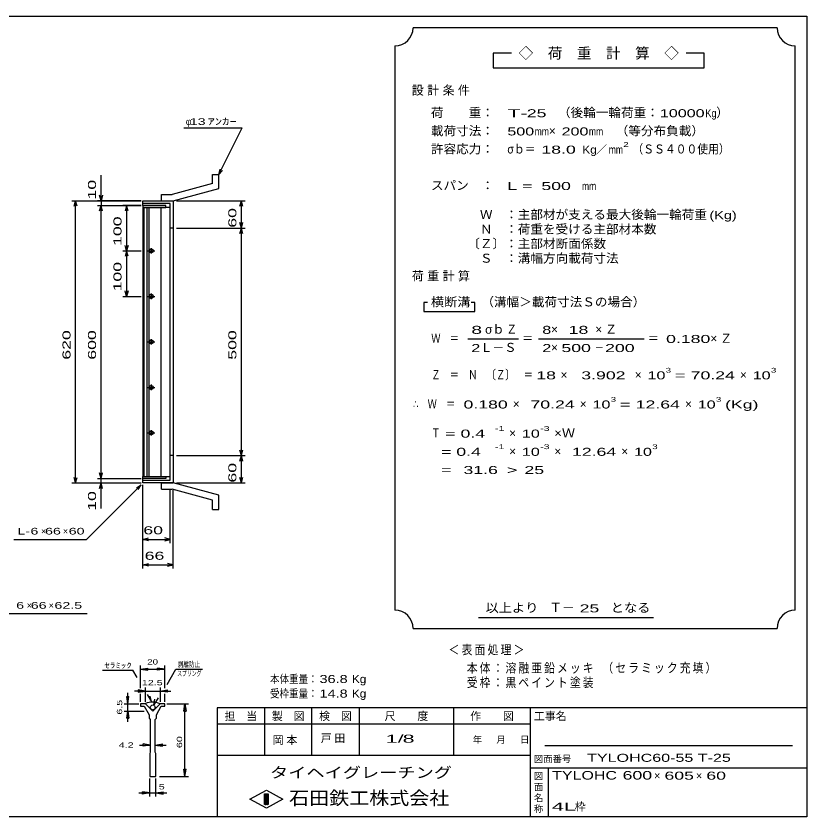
# Model space of a CAD drawing. Units: millimetres, scale not verified. Extents: x -4763 to 1379, y -3371 to 847.
# Drawn here: x -359 to 1379, y -913 to 847 of the extents above; entities that cross this region are included whole.
import ezdxf
from ezdxf.enums import TextEntityAlignment as Align

# ---------------------------------------------------------------- set-up
doc = ezdxf.new("R2010")
doc.units = ezdxf.units.MM
doc.header["$LTSCALE"] = 8
for name, color, linetype, lineweight in [('0_2', 150, 'Continuous', 25), ('16', 3, 'Continuous', 25), ('19', 6, 'Continuous', 25), ('22', 2, 'Continuous', 25), ('32', 4, 'Continuous', 25)]:
    doc.layers.add(name, color=color, linetype=linetype, lineweight=lineweight)
doc.styles.add('ベクトル', font='')
doc.styles.get('ベクトル').set_extended_font_data('ベクトル')

msp = doc.modelspace()

# ---------------------------------------------------------------- linework, layer by layer
at = {"layer": '0_2'}
for p, q in [((-1388.8, 847.2), (1379.2, 847.2)), ((1379.2, 847.2), (1379.2, -912.8)), ((1379.2, -672.8), (83.2, -672.8)), ((83.2, -672.8), (83.2, -912.8)), ((187.2, -672.8), (187.2, -776.8)), ((291.2, -776.8), (291.2, -672.8)), ((395.2, -672.8), (395.2, -776.8)), ((603.2, -776.8), (603.2, -672.8)), ((771.2, -672.8), (771.2, -912.8)), ((771.2, -708.8), (83.2, -708.8)), ((1347.2, -756.8), (803.2, -756.8)), ((83.2, -776.8), (771.2, -776.8)), ((771.2, -804.8), (1379.2, -804.8)), ((811.2, -912.8), (811.2, -804.8)), ((155.2, -873.6), (191.2, -853.6)), ((187.2, -861.6), (195.2, -861.6)), ((187.2, -885.6), (187.2, -861.6)), ((187.2, -861.6), (188.8, -861.6)), ((188.8, -861.6), (188.8, -885.6)), ((190.4, -885.6), (190.4, -861.6)), ((190.4, -861.6), (192, -861.6)), ((191.2, -853.6), (227.2, -873.6)), ((192, -861.6), (192, -885.6)), ((193.6, -885.6), (193.6, -861.6)), ((193.6, -861.6), (195.2, -861.6)), ((195.2, -861.6), (195.2, -885.6)), ((195.2, -861.6), (195.2, -885.6)), ((191.2, -893.6), (155.2, -873.6)), ((227.2, -873.6), (191.2, -893.6)), ((195.2, -885.6), (187.2, -885.6)), ((188.8, -885.6), (190.4, -885.6)), ((192, -885.6), (193.6, -885.6)), ((1379.2, -912.8), (-1388.8, -912.8))]:
    msp.add_line(p, q, dxfattribs=at)
at = {"layer": '16'}
for p, q in [((-29.9, 431.2), (-79.9, 431.2)), ((-79.9, 431.2), (-79.9, 426.7)), ((-79.9, 426.7), (-29.9, 426.7)), ((-79.9, 426.7), (-79.9, -164.3)), ((-19.9, 426.7), (-79.9, 426.7)), ((-77.9, 426.7), (-77.9, -164.3)), ((-70.9, -164.3), (-70.9, 426.7)), ((-66.9, 426.7), (-66.9, -164.3)), ((-39.9, -164.3), (-39.9, 426.7)), ((-29.9, 426.7), (-29.9, 431.2)), ((-19.9, -164.3), (-19.9, 426.7)), ((-61.9, 337.2), (-61.9, 325.2)), ((-69.9, 331.2), (-53.9, 331.2)), ((-59.9, 334.2), (-63.9, 334.2)), ((-63.9, 328.2), (-59.9, 328.2)), ((-69.9, 231.2), (-53.9, 231.2)), ((-59.9, 234.2), (-63.9, 234.2)), ((-61.9, 237.2), (-61.9, 225.2)), ((-63.9, 228.2), (-59.9, 228.2)), ((-69.9, 131.2), (-53.9, 131.2)), ((-59.9, 134.2), (-63.9, 134.2)), ((-63.9, 128.2), (-59.9, 128.2)), ((-61.9, 137.2), (-61.9, 125.2)), ((-61.9, 37.2), (-61.9, 25.2)), ((-69.9, 31.2), (-53.9, 31.2)), ((-59.9, 34.2), (-63.9, 34.2)), ((-63.9, 28.2), (-59.9, 28.2)), ((-69.9, -68.8), (-53.9, -68.8)), ((-59.9, -65.8), (-63.9, -65.8)), ((-61.9, -62.8), (-61.9, -74.8)), ((-63.9, -71.8), (-59.9, -71.8)), ((-79.9, -164.3), (-29.9, -164.3)), ((-79.9, -168.8), (-79.9, -164.3)), ((-79.9, -164.3), (-19.9, -164.3)), ((-29.9, -168.8), (-79.9, -168.8)), ((-29.9, -164.3), (-29.9, -168.8))]:
    msp.add_line(p, q, dxfattribs=at)
for centre, radius, start, end in [((-61.9, 331.2), 4, 46.6, 133.4), ((-63.9, 331.2), 3, 90, 270), ((-61.9, 331.2), 4, 226.6, 313.4), ((-59.9, 331.2), 3, 270, 90), ((-63.9, 231.2), 3, 90, 270), ((-61.9, 231.2), 4, 46.6, 133.4), ((-59.9, 231.2), 3, 270, 90), ((-61.9, 231.2), 4, 226.6, 313.4), ((-63.9, 131.2), 3, 90, 270), ((-61.9, 131.2), 4, 46.6, 133.4), ((-61.9, 131.2), 4, 226.6, 313.4), ((-59.9, 131.2), 3, 270, 90), ((-61.9, 31.2), 4, 46.6, 133.4), ((-63.9, 31.2), 3, 90, 270), ((-61.9, 31.2), 4, 226.6, 313.4), ((-59.9, 31.2), 3, 270, 90), ((-63.9, -68.8), 3, 90, 270), ((-61.9, -68.8), 4, 46.6, 133.4), ((-59.9, -68.8), 3, 270, 90), ((-61.9, -68.8), 4, 226.6, 313.4)]:
    msp.add_arc(centre, radius, start, end, dxfattribs=at)
at = {"layer": '19'}
for p, q in [((73.1, 499.2), (87.1, 499.2)), ((73.1, 479.2), (73.1, 499.2)), ((87.1, 468.2), (87.1, 499.2)), ((73.1, 479.2), (-15.9, 455.2)), ((-13.9, 441.2), (87.1, 468.2)), ((-79.9, 431.2), (-79.9, 441.2)), ((-79.9, 441.2), (-14.9, 441.2)), ((-38.9, 455.2), (-15.9, 455.2)), ((-38.9, 441.2), (-38.9, 455.2)), ((-38.9, 441.2), (-13.9, 441.2)), ((-14.9, 441.2), (-13.9, 440.2)), ((-13.9, 440.2), (-13.9, -177.8)), ((-19.9, 435.2), (-79.9, 435.2)), ((-19.9, -172.8), (-19.9, 435.2)), ((-13.9, 381.2), (-19.9, 381.2)), ((-13.9, -118.8), (-19.9, -118.8)), ((-79.9, -178.8), (-79.9, -168.8)), ((-79.9, -172.8), (-19.9, -172.8)), ((-14.9, -178.8), (-79.9, -178.8)), ((-38.9, -178.8), (-13.9, -178.8)), ((-38.9, -192.8), (-38.9, -178.8)), ((-38.9, -192.8), (-15.9, -192.8)), ((73.1, -216.8), (-15.9, -192.8)), ((-13.9, -177.8), (-14.9, -178.8)), ((87.1, -205.8), (-13.9, -178.8)), ((87.1, -236.8), (87.1, -205.8)), ((73.1, -236.8), (73.1, -216.8)), ((73.1, -236.8), (87.1, -236.8))]:
    msp.add_line(p, q, dxfattribs=at)
at = {"layer": '22', "color": 4}
for p, q in [((1313.6, 821.6), (513.6, 821.6)), ((473.6, 781.6), (473.6, -458.4)), ((1353.6, -458.4), (1353.6, 781.6)), ((729.6, 765.6), (689.6, 765.6)), ((689.6, 765.6), (689.6, 733.6)), ((1153.6, 765.6), (1113.6, 765.6)), ((1153.6, 733.6), (1153.6, 765.6)), ((689.6, 733.6), (1153.6, 733.6)), ((10.1, 601.2), (138.1, 601.2)), ((87.1, 499.2), (138.1, 601.2)), ((87.1, 499.2), (89.5, 510.88)), ((-171.9, 441.2), (-171.9, 497.2)), ((87.1, 499.2), (95.1, 508)), ((-235.9, 441.2), (-83.9, 441.2)), ((-231.1, 429.2), (-227.9, 441.2)), ((-224.7, 429.2), (-227.9, 441.2)), ((-227.9, -178.8), (-227.9, 441.2)), ((-83.9, 441.2), (-179.9, 441.2)), ((-171.9, 441.2), (-175.1, 453.2)), ((-168.7, 453.2), (-171.9, 441.2)), ((-171.9, 441.2), (-171.9, 431.2)), ((-5.9, 441.2), (144.5, 441.2)), ((133.3, 429.2), (136.5, 441.2)), ((139.7, 429.2), (136.5, 441.2)), ((136.5, 381.2), (136.5, 441.2)), ((-179.9, 431.2), (-83.9, 431.2)), ((-175.1, 419.2), (-171.9, 431.2)), ((-168.7, 419.2), (-171.9, 431.2)), ((-171.9, -168.8), (-171.9, 431.2)), ((-83.9, 431.2), (-123.9, 431.2)), ((-115.9, 431.2), (-119.1, 419.2)), ((-112.7, 419.2), (-115.9, 431.2)), ((-115.9, 431.2), (-115.9, 331.2)), ((136.5, 381.2), (133.3, 393.2)), ((136.5, 381.2), (139.7, 393.2)), ((-5.9, 381.2), (144.5, 381.2)), ((133.3, 369.2), (136.5, 381.2)), ((139.7, 369.2), (136.5, 381.2)), ((136.5, -118.8), (136.5, 381.2)), ((-115.9, 331.2), (-119.1, 343.2)), ((-112.7, 343.2), (-115.9, 331.2)), ((-123.9, 331.2), (-83.9, 331.2)), ((-115.9, 331.2), (-119.1, 319.2)), ((-112.7, 319.2), (-115.9, 331.2)), ((-115.9, 331.2), (-115.9, 231.2)), ((-123.9, 231.2), (-83.9, 231.2)), ((-115.9, 231.2), (-119.1, 243.2)), ((-112.7, 243.2), (-115.9, 231.2)), ((545.6, 217.6), (537.6, 217.6)), ((537.6, 217.6), (537.6, 197.6)), ((649.6, 217.6), (641.6, 217.6)), ((649.6, 197.6), (649.6, 217.6)), ((537.6, 197.6), (649.6, 197.6)), ((633.6, 137.6), (745.6, 137.6)), ((789.6, 137.6), (1021.6, 137.6)), ((-5.9, -118.8), (144.5, -118.8)), ((136.5, -118.8), (133.3, -106.8)), ((133.3, -130.8), (136.5, -118.8)), ((136.5, -118.8), (139.7, -106.8)), ((139.7, -130.8), (136.5, -118.8)), ((136.5, -178.8), (136.5, -118.8)), ((-171.9, -168.8), (-175.1, -156.8)), ((-171.9, -168.8), (-168.7, -156.8)), ((-227.9, -178.8), (-231.1, -166.8)), ((-227.9, -178.8), (-224.7, -166.8)), ((-179.9, -168.8), (-83.9, -168.8)), ((-171.9, -178.8), (-171.9, -168.8)), ((136.5, -178.8), (133.3, -166.8)), ((136.5, -178.8), (139.7, -166.8)), ((-235.9, -178.8), (-83.9, -178.8)), ((-203.9, -302.8), (-83.9, -182.8)), ((-179.9, -178.8), (-83.9, -178.8)), ((-175.1, -190.8), (-171.9, -178.8)), ((-168.7, -190.8), (-171.9, -178.8)), ((-171.9, -234.8), (-171.9, -178.8)), ((-94.3, -189.2), (-83.9, -182.8)), ((-90.3, -193.2), (-83.9, -182.8)), ((-79.9, -310.8), (-79.9, -182.8)), ((-79.9, -366.8), (-79.9, -182.8)), ((-5.9, -178.8), (144.5, -178.8)), ((-19.9, -310.8), (-19.9, -195)), ((-13.9, -366.8), (-13.9, -195)), ((-363.9, -302.8), (-203.9, -302.8)), ((-79.9, -302.8), (-67.9, -299.6)), ((-67.9, -306), (-79.9, -302.8)), ((-79.9, -302.8), (-19.9, -302.8)), ((-19.9, -302.8), (-31.9, -299.6)), ((-31.9, -306), (-19.9, -302.8)), ((-79.9, -358.8), (-67.9, -355.6)), ((-67.9, -362), (-79.9, -358.8)), ((-79.9, -358.8), (-13.9, -358.8)), ((-13.9, -358.8), (-25.9, -355.6)), ((-25.9, -362), (-13.9, -358.8)), ((-395.265, -465.92), (-202.362, -465.92)), ((657.6, -474.4), (1041.6, -474.4)), ((513.6, -498.4), (1313.6, -498.4))]:
    msp.add_line(p, q, dxfattribs=at)
for centre, start, end in [((473.6, 821.6), 270, 0), ((1353.6, 821.6), 180, 270), ((473.6, -498.4), 0, 90), ((1353.6, -498.4), 90, 180)]:
    msp.add_arc(centre, 40, start, end, dxfattribs=at)
at = {"layer": '32'}
for p, q in [((-85.067, -629.6), (-85.067, -580)), ((-31.733, -629.6), (-31.733, -580)), ((-168.533, -590.4), (-101.867, -590.4)), ((-92.533, -606.4), (-101.867, -590.4)), ((-85.067, -588), (-69.067, -585.6)), ((-85.067, -588), (-69.067, -590.4)), ((-85.067, -588), (-31.733, -588)), ((-69.067, -590.4), (-69.067, -585.6)), ((-31.733, -588), (-47.733, -585.6)), ((-47.733, -590.4), (-47.733, -585.6)), ((-31.733, -588), (-47.733, -590.4)), ((-26.931, -621.333), (-7.464, -587.733)), ((-7.464, -587.733), (51.203, -587.733)), ((-74.4, -636), (-90.4, -633.6)), ((-90.4, -633.6), (-90.4, -638.4)), ((-74.4, -660), (-74.4, -628)), ((-42.4, -628), (-42.4, -660)), ((-42.4, -636), (-26.4, -633.6)), ((-26.4, -633.6), (-26.4, -638.4)), ((-113.067, -664), (-115.467, -648)), ((-115.467, -648), (-110.667, -648)), ((-113.067, -664), (-113.067, -640)), ((-113.067, -664), (-110.667, -648)), ((-74.4, -636), (-98.4, -636)), ((-90.4, -638.4), (-74.4, -636)), ((-85.067, -660), (-85.067, -642.4)), ((-74.4, -636), (-42.4, -636)), ((-70.4, -644), (-61.067, -660)), ((-61.067, -660), (-64, -647.467)), ((-46.664, -650.666), (-55.731, -666.666)), ((-26.4, -638.4), (-42.4, -636)), ((-42.4, -636), (-18.4, -636)), ((-31.733, -660), (-31.733, -642.4)), ((-121.067, -664), (-89.067, -664)), ((-113.067, -680), (-113.067, -664)), ((-85.067, -664), (-85.067, -669.333)), ((-74.4, -664), (-85.067, -664)), ((-58.4, -680), (-74.4, -664)), ((-42.4, -664), (-58.4, -680)), ((-55.731, -666.666), (-53.864, -653.866)), ((-31.733, -664), (-42.4, -664)), ((-31.733, -669.333), (-31.733, -664)), ((-27.733, -664), (20.267, -664)), ((9.867, -680), (12.267, -664)), ((12.267, -664), (14.667, -680)), ((12.267, -824), (12.267, -664)), ((-121.067, -680), (-77.067, -680)), ((-115.467, -696), (-113.067, -680)), ((-113.067, -680), (-110.667, -696)), ((-113.067, -704), (-113.067, -680)), ((-85.067, -669.333), (-77.067, -669.333)), ((-77.067, -669.333), (-66.4, -688)), ((-50.4, -688), (-39.733, -669.333)), ((-39.733, -669.333), (-31.733, -669.333)), ((9.867, -680), (14.667, -680)), ((-115.467, -696), (-110.667, -696)), ((-66.4, -688), (-66.4, -696)), ((-66.4, -696), (-63.733, -698.667)), ((-63.733, -698.667), (-63.733, -770.667)), ((-53.067, -698.667), (-50.4, -696)), ((-53.067, -770.667), (-53.067, -698.667)), ((-50.4, -696), (-50.4, -688)), ((-87.733, -754.666), (-63.733, -754.666)), ((-63.733, -754.666), (-79.733, -752.266)), ((-79.733, -757.066), (-79.733, -752.266)), ((-63.733, -754.666), (-79.733, -757.066)), ((-53.067, -754.666), (-37.067, -752.266)), ((-53.067, -754.666), (-37.067, -757.066)), ((-53.067, -754.666), (-29.067, -754.666)), ((-37.067, -757.066), (-37.067, -752.266)), ((-63.733, -770.667), (-65.067, -773.333)), ((-65.067, -773.333), (-65.067, -824)), ((-51.733, -773.333), (-53.067, -770.667)), ((-51.733, -824), (-51.733, -773.333)), ((12.267, -824), (9.867, -808)), ((9.867, -808), (14.667, -808)), ((12.267, -824), (14.667, -808)), ((-65.067, -824), (-51.733, -824)), ((-43.733, -824), (20.267, -824)), ((-65.067, -868), (-65.067, -828)), ((-51.733, -868), (-51.733, -828)), ((-89.067, -860), (-65.067, -860)), ((-65.067, -860), (-81.067, -857.6)), ((-81.067, -862.4), (-81.067, -857.6)), ((-65.067, -860), (-81.067, -862.4)), ((-65.067, -860), (-51.733, -860)), ((-51.733, -860), (-35.733, -857.6)), ((-51.733, -860), (-35.733, -862.4)), ((-51.733, -860), (-27.733, -860)), ((-35.733, -862.4), (-35.733, -857.6))]:
    msp.add_line(p, q, dxfattribs=at)
msp.add_circle((-58.4, -672), 5.333, dxfattribs=at)
msp.add_arc((-58.669, -700.542), 40, 66, 113, dxfattribs=at)

# ---------------------------------------------------------------- texts
at = {"layer": '0_2', "style": 'ベクトル'}
for s, height, p in [('担\u3000当', 17.6, (99.2, -691.2)), ('製\u3000図', 17.6, (203.2, -691.2)), ('検\u3000図', 17.6, (307.2, -691.2)), ('尺\u3000\u3000度', 17.6, (451.2, -691.2)), ('作\u3000\u3000図', 17.6, (639.2, -691.2)), ('工事名', 17.6, (779.2, -691.2)), ('年', 14.66, (644.8, -742.8)), ('月', 14.66, (696.8, -742.8)), ('日', 14.66, (748.8, -742.8)), ('図面番号', 14.66, (779.2, -785.2)), ('図', 14.66, (779.2, -822.8)), ('面', 14.66, (779.2, -846.8)), ('名', 14.66, (779.2, -870.8)), ('称', 14.66, (779.2, -894.8))]:
    msp.add_text(s, height=height, dxfattribs=at).set_placement(p, align=Align.MIDDLE_LEFT)
at = {"layer": '0_2', "color": 222, "style": 'ベクトル'}
for s, height, width, p in [('タイヘイグレーチング', 23.46, 1.25, (199.2, -815.2)), ('石田鉄工株式会社', 29.33, 1.1, (241.2, -871.2))]:
    msp.add_text(s, height=height, dxfattribs=dict(at, width=width)).set_placement(p, align=Align.MIDDLE_LEFT)
at = {"layer": '22', "style": 'ベクトル'}
for s, height, p in [('◇\u3000荷\u3000重\u3000計\u3000算\u3000◇', 23.46, (745.6, 765.6)), ('）', 19.35, (1180, 634.8)), ('φ', 14.66, (14.1, 615.2)), ('×', 19.35, (812, 594.8)), ('／', 17.6, (915.6, 553.6)), ('σｂ', 19.35, (672, 158.8)), ('×', 19.35, (816.8, 158.8)), ('Ｌ－Ｓ', 19.35, (661.6, 118.8)), ('×', 19.35, (816.8, 118.8)), ('×', 19.35, (837.6, 58.8)), ('×', 19.35, (1000.8, 58.8)), ('×', 19.35, (1232, 58.8)), ('×', 19.35, (732.8, -5.2)), ('×', 19.35, (880, -5.2)), ('×', 19.35, (1111.2, -5.2)), ('×', 19.35, (724.8, -69.2)), ('×', 19.35, (724.8, -109.2)), ('×', 19.35, (824, -109.2)), ('×', 19.35, (971.2, -109.2)), ('×', 14.66, (-303.9, -284.8)), ('×', 14.66, (-255.9, -284.8)), ('×', 14.66, (-335.265, -447.92)), ('×', 14.66, (-287.265, -447.92)), ('Ｔ－', 20.53, (812.8, -452.4)), ('×', 17.6, (1043.2, -822)), ('×', 17.6, (1135.2, -822)), ('枠', 17.6, (868.8, -890))]:
    msp.add_text(s, height=height, dxfattribs=at).set_placement(p, align=Align.MIDDLE_LEFT)
for s, height, width, p in [('荷\u3000\u3000重：\u3000', 19.35, 1.05, (552.8, 634.8)), ('T-', 17.6, 2, (720.8, 633.6)), (' 25 ', 17.6, 1.65, (752.8, 633.6)), ('（後輪一輪荷重：', 19.35, 1.05, (832, 634.8)), ('10000', 17.6, 1.5, (1056, 633.6)), ('Kg', 17.6, 0.85, (1156, 633.6)), (' 13 ', 14.66, 1.6, (14.1, 615.2)), ('ｱﾝｶｰ', 14.66, 1.6, (62.1, 615.2)), ('載荷寸法：\u3000', 19.35, 1.05, (552.8, 594.8)), ('500', 17.6, 1.5, (720.8, 593.6)), ('mm', 17.6, 0.8, (780.8, 593.6)), ('200', 17.6, 1.5, (840, 593.6)), ('mm', 17.6, 0.8, (900, 593.6)), ('\u3000（等分布負載）', 19.35, 1.05, (931.2, 594.8)), ('許容応力：\u3000', 19.35, 1.05, (552.8, 554.8)), ('σｂ＝', 19.35, 0.9, (720.8, 554.8)), ('2', 10.56, 1.5, (975.6, 564.8)), ('（ＳＳ４００使用）', 19.35, 0.9, (995.6, 554.8)), (' 18.0', 17.6, 1.65, (784.8, 553.6)), ('Kg', 17.6, 1.1, (885.6, 553.6)), ('mm', 17.6, 0.8, (943.6, 553.6)), ('スパン\u3000：\u3000', 19.35, 1.05, (552.8, 474.8)), ('L = ', 17.6, 1.65, (720.8, 473.6)), (' 500 ', 17.6, 1.65, (784.8, 473.6)), ('mm', 17.6, 0.8, (884.8, 473.6)), ('\u3000Ｗ\u3000：主部材が支える最大後輪一輪荷重', 19.35, 1.05, (632.8, 410.8)), ('(Kg)', 17.6, 1.35, (1164.8, 409.6)), ('\u3000Ｎ\u3000：荷重を受ける主部材本数', 19.35, 1.05, (632.8, 378.8)), ('〔Ｚ〕：主部材断面係数', 19.35, 1.05, (632.8, 346.8)), ('\u3000Ｓ\u3000：溝幅方向載荷寸法', 19.35, 1.05, (632.8, 314.8)), ('横断溝', 19.35, 1.1, (552.8, 218.8)), ('\u3000（溝幅＞載荷寸法Ｓの場合）', 19.35, 1.05, (636, 218.8)), ('8', 17.6, 1.8, (641.6, 157.6)), ('Ｚ', 19.35, 0.9, (718.4, 158.8)), ('8', 17.6, 1.5, (797.6, 157.6)), (' 18 ', 17.6, 1.65, (844.8, 157.6)), ('Ｗ\u3000＝', 19.35, 0.75, (553.6, 138.8)), ('＝', 19.35, 0.9, (753.6, 138.8)), ('＝', 19.35, 0.9, (1029.6, 138.8)), ('0.180', 17.6, 1.65, (1069.6, 137.6)), ('2', 17.6, 1.5, (641.6, 117.6)), ('2', 17.6, 1.5, (797.6, 117.6)), (' 500 ', 17.6, 1.65, (828.8, 117.6)), (' 200 ', 17.6, 1.65, (924.8, 117.6)), ('－', 19.35, 0.75, (912.8, 118.8)), ('Ｚ\u3000＝\u3000Ｎ\u3000〔Ｚ〕\u3000＝', 19.35, 0.75, (553.6, 58.8)), ('3', 10.56, 1.5, (1068.8, 68.8)), ('3', 10.56, 1.5, (1300, 68.8)), (' 18 ', 17.6, 1.65, (773.6, 57.6)), ('  3.902', 17.6, 1.65, (861.6, 57.6)), ('10', 17.6, 1.5, (1028.8, 57.6)), ('=', 17.6, 1.7, (1088.8, 57.6)), (' 70.24', 17.6, 1.65, (1112.8, 57.6)), ('10', 17.6, 1.5, (1260, 57.6)), ('∴\u3000Ｗ\u3000＝', 19.35, 0.75, (513.6, -5.2)), (' 0.180', 17.6, 1.65, (613.6, -6.4)), (' 70.24', 17.6, 1.65, (760.8, -6.4)), ('10', 17.6, 1.5, (908, -6.4)), ('3', 10.56, 1.5, (948, 4.8)), (' 12.64', 17.6, 1.65, (992, -6.4)), ('10', 17.6, 1.5, (1139.2, -6.4)), ('3', 10.56, 1.5, (1179.2, 4.8)), ('(Kg)', 17.6, 1.65, (1199.2, -6.4)), ('=', 17.6, 1.7, (968, -6.4)), ('Ｔ', 19.35, 0.75, (553.6, -69.2)), (' = 0.4', 17.6, 1.65, (573.6, -70.4)), ('-1', 10.56, 1.65, (693.6, -59.2)), ('10', 17.6, 1.5, (752.8, -70.4)), ('-3', 10.56, 1.65, (792.8, -59.2)), ('×Ｗ', 19.35, 1.1, (824, -69.2)), ('  = 0.4', 17.6, 1.65, (553.6, -110.4)), ('-1', 10.56, 1.65, (693.6, -99.2)), ('10', 17.6, 1.5, (752.8, -110.4)), ('-3', 10.56, 1.65, (792.8, -99.2)), (' 12.64', 17.6, 1.65, (852, -110.4)), ('10', 17.6, 1.5, (999.2, -110.4)), ('3', 10.56, 1.5, (1039.2, -99.2)), ('  =', 17.6, 1.65, (553.6, -150.4)), (' 31.6', 17.6, 1.65, (613.6, -150.4)), ('>', 17.6, 1.7, (719.6, -150.4)), (' 25 ', 17.6, 1.65, (747.6, -150.4)), ('L-', 14.66, 1.6, (-355.9, -284.8)), (' 6 ', 14.66, 1.6, (-335.9, -284.8)), (' 66 ', 14.66, 1.6, (-303.9, -284.8)), (' 60 ', 14.66, 1.6, (-251.9, -284.8)), (' 60 ', 17.6, 1.65, (-89.9, -282.8)), (' 66 ', 17.6, 1.65, (-86.9, -338.8)), (' 6 ', 14.66, 1.6, (-367.265, -447.92)), (' 66 ', 14.66, 1.6, (-335.265, -447.92)), (' 62.5', 14.66, 1.6, (-283.265, -447.92)), ('以上より\u3000', 19.35, 1.1, (672.8, -453.2)), (' 25 ', 17.6, 1.65, (868.8, -454.4)), ('となる', 19.35, 1.1, (948, -453.2)), ('本体重量：', 17.6, 0.85, (199.2, -609.6)), (' 36.8', 17.6, 1.35, (299.2, -609.6)), ('Kg', 17.6, 1.1, (379.2, -609.6)), ('受枠重量：', 17.6, 0.85, (199.2, -641.6)), (' 14.8', 17.6, 1.35, (299.2, -641.6)), ('Kg', 17.6, 1.1, (379.2, -641.6)), ('1/', 17.6, 2, (453.6, -740.8)), (' 8 ', 17.6, 2, (477.6, -740.8)), ('TYLOHC60-55 T-25', 17.6, 1.5, (896, -782.8)), ('TYLOHC', 18.77, 1.4, (819.2, -821.2)), (' 600 ', 18.77, 1.55, (963.2, -821.2)), (' 605 ', 17.6, 1.65, (1055.2, -822)), (' 60 ', 17.6, 1.65, (1147.2, -822)), ('4L', 17.6, 2.05, (818.4, -890))]:
    msp.add_text(s, height=height, dxfattribs=dict(at, width=width)).set_placement(p, align=Align.MIDDLE_LEFT)
at = {"layer": '22', "style": 'ベクトル', "width": 1.65}
for s, p in [(' 10 ', (-191.9, 433.2)), (' 60 ', (116.5, 371.2)), (' 100 ', (-135.9, 331.2)), (' 100 ', (-135.9, 231.2)), (' 620 ', (-247.9, 81.2)), (' 600 ', (-191.9, 81.2)), (' 500 ', (116.5, 81.2)), (' 60 ', (116.5, -188.8)), (' 10 ', (-191.9, -250.8))]:
    msp.add_text(s, height=17.6, rotation=90, dxfattribs=at).set_placement(p, align=Align.MIDDLE_LEFT)
at = {"layer": '22', "attachment_point": 4, "style": 'ベクトル'}
for s, insert, char_height in [('\\T1.28;設計条件', (510.8, 682.8), 19.35), ('\\T1.28;荷重計算', (510.8, 274.8), 19.35), ('\\T1.42;×Ｚ', (914, 158.8), 19.35), ('\\T1.42;×Ｚ', (1166.8, 138.8), 19.35), ('\\T1.2;\\W0.85;＜表面処理＞', (591.6, -546.4), 20.53), ('\\T1.19;\\W0.85;本体：溶融亜鉛メッキ', (631.6, -586.4), 20.53), ('\\T1.19;\\W0.85;（セラミック充填）', (929.6, -586.4), 20.53), ('\\T1.19;\\W0.85;受枠：黒ペイント塗装', (631.6, -618.4), 20.53), ('\\T1.25;岡本\u3000', (205.2, -744.8), 17.6), ('\\T1.25;戸田\u3000', (310.8, -740.8), 17.6)]:
    msp.add_mtext(s, dxfattribs=dict(at, insert=insert, char_height=char_height))
at = {"layer": '32', "color": 2, "style": 'ベクトル'}
for s, width, p in [('ｾﾗﾐｯｸ', 1.5, (-164.533, -580)), ('20', 1.35, (-70.4, -572)), ('剥離防止', 0.75, (-3.464, -577.333)), ('スプリング', 0.65, (-4.797, -597.333)), ('12.5', 1.5, (-82.4, -617.6)), (' 4.2 ', 1.5, (-139.733, -754.666)), (' 5 ', 1.5, (-51.733, -846.4))]:
    msp.add_text(s, height=11.73, dxfattribs=dict(at, width=width)).set_placement(p, align=Align.MIDDLE_LEFT)
at = {"layer": '32', "color": 2, "style": 'ベクトル', "width": 1.5}
for s, p in [('6.5', (-131.467, -688)), (' 60 ', (0.267, -768))]:
    msp.add_text(s, height=11.73, rotation=90, dxfattribs=at).set_placement(p, align=Align.MIDDLE_LEFT)

doc.saveas('drawing.dxf')
